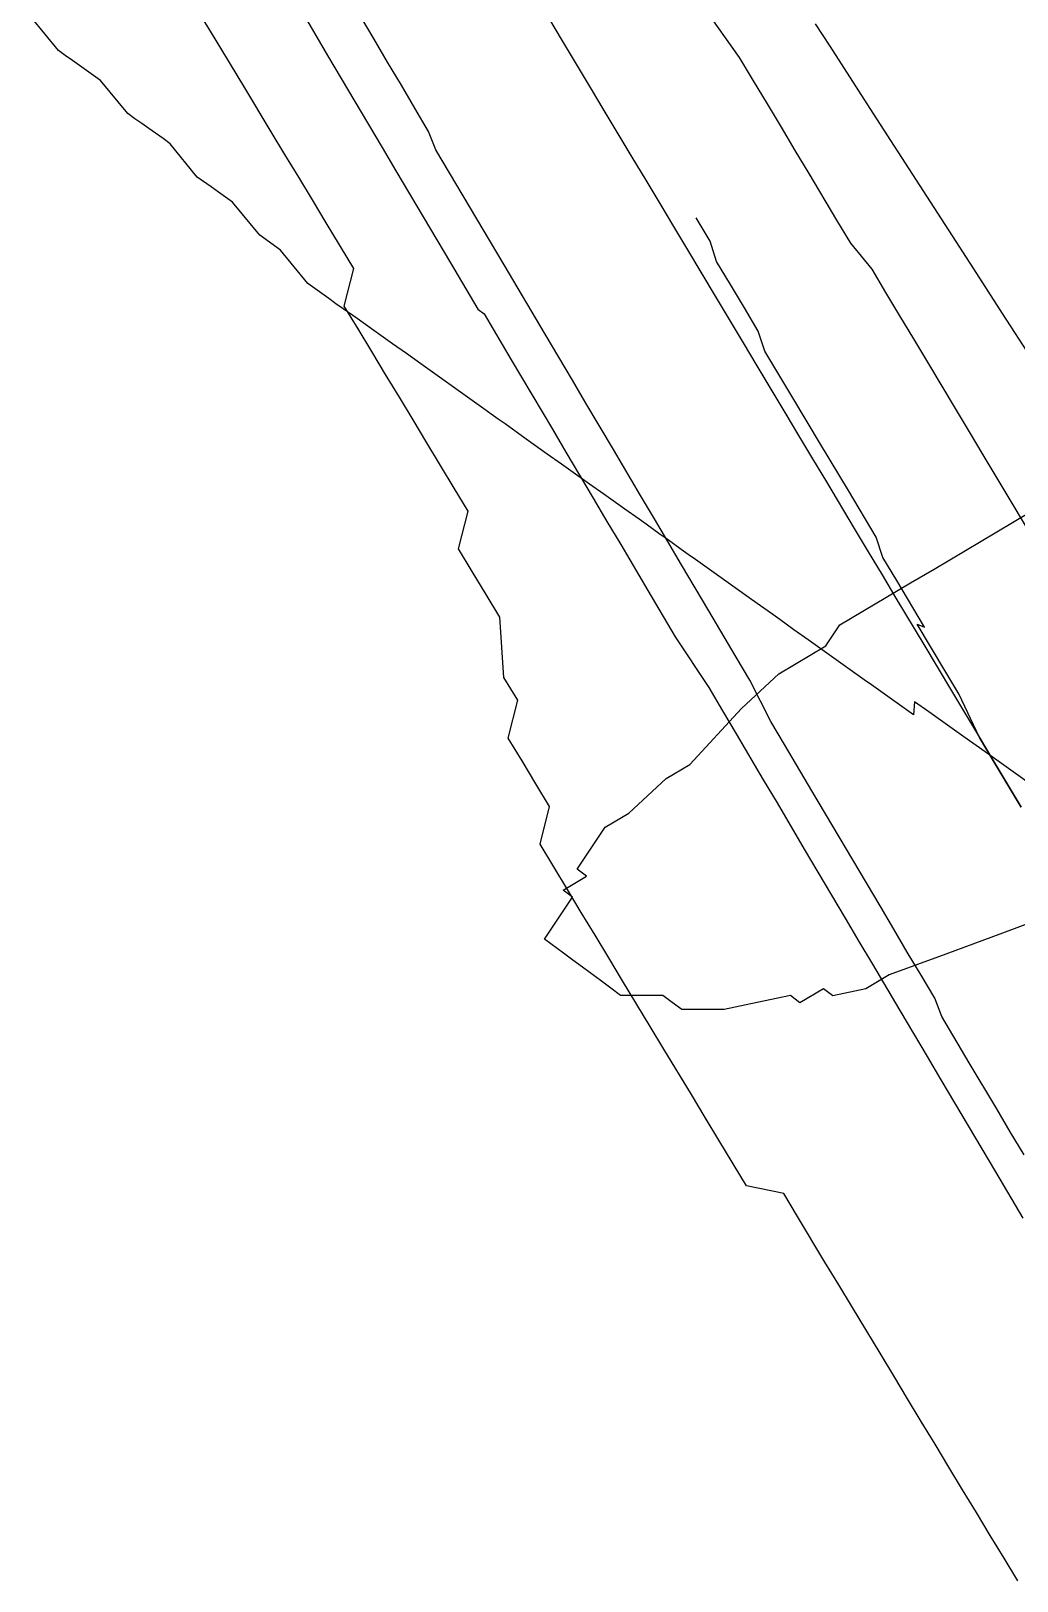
# Model space of a CAD drawing. Extents: x 444 to 702, y 138 to 554.
# Drawn here: x 539 to 574.5, y 299.7 to 355.5 of the extents above; entities that cross this region are included whole.
import ezdxf

# ---------------------------------------------------------------- set-up
doc = ezdxf.new("R2010")
doc.units = 0

msp = doc.modelspace()

# ---------------------------------------------------------------- linework, layer by layer
at = {"layer": '1', "color": 252}
for points in [[(574.752, 315.048, 44.584), (574.256, 315.879, 44.847), (573.771, 316.712, 45.115), (572.781, 318.369, 45.642), (571.797, 320.027, 46.169), (571.537, 320.686, 47.391), (571.048, 321.518, 47.654), (570.552, 322.345, 47.919), (570.063, 323.178, 48.187), (569.571, 324.01, 48.448), (569.078, 324.838, 48.715), (568.588, 325.668, 48.977), (568.588, 325.668, 48.977), (568.096, 326.499, 49.245), (567.607, 327.328, 49.51), (567.116, 328.159, 49.768), (567.116, 328.159, 49.768), (566.136, 329.823, 50.299), (565.638, 330.649, 50.561), (564.887, 332.136, 52.053), (564.395, 332.966, 52.317), (563.413, 334.626, 52.847), (562.431, 336.291, 53.374), (561.938, 337.122, 53.639), (561.448, 337.942, 53.903), (560.951, 338.777, 54.167), (559.974, 340.436, 54.699), (558.987, 342.101, 55.221), (558.501, 342.929, 55.488), (557.517, 344.591, 56.016), (556.043, 347.08, 56.81), (555.55, 347.911, 57.072), (554.571, 349.567, 57.6), (554.08, 350.402, 57.863), (553.586, 351.229, 58.129), (553.325, 351.889, 59.35), (552.832, 352.719, 59.614), (552.344, 353.549, 59.882), (552.344, 353.549, 59.882), (551.851, 354.38, 60.141), (551.361, 355.212, 60.41), (549.886, 357.702, 61.199)], [(574.528, 299.714, 37.701), (574.032, 300.532, 37.995), (574.032, 300.532, 37.995), (573.535, 301.352, 38.274), (573.535, 301.352, 38.274), (573.038, 302.175, 38.567), (572.543, 302.997, 38.854), (572.046, 303.816, 39.136), (572.046, 303.816, 39.136), (571.552, 304.635, 39.428), (571.552, 304.635, 39.428), (571.056, 305.454, 39.717), (571.056, 305.454, 39.717), (571.056, 305.454, 39.717), (570.56, 306.275, 39.999), (570.064, 307.097, 40.284), (569.574, 307.915, 40.572), (568.579, 309.553, 41.147), (568.579, 309.553, 41.147), (568.088, 310.372, 41.433), (568.088, 310.372, 41.433), (568.088, 310.372, 41.433), (568.088, 310.372, 41.433), (567.586, 311.192, 41.719), (566.597, 312.833, 42.293), (566.102, 313.657, 42.582), (564.762, 313.934, 42.951), (563.772, 315.578, 43.531), (563.276, 316.395, 43.815), (562.786, 317.22, 44.096), (561.789, 318.857, 44.675), (561.293, 319.677, 44.96), (560.305, 321.316, 45.533), (559.808, 322.138, 45.825), (559.808, 322.138, 45.825), (559.314, 322.957, 46.107), (559.314, 322.957, 46.107), (558.82, 323.779, 46.398), (558.327, 324.598, 46.68), (557.829, 325.415, 46.969), (557.829, 325.415, 46.969), (557.335, 326.238, 47.256), (557.335, 326.238, 47.256), (557.677, 327.593, 47.464), (557.184, 328.409, 47.753), (557.184, 328.409, 47.753), (556.687, 329.234, 48.037), (556.187, 330.052, 48.325), (556.535, 331.411, 48.528), (556.037, 332.228, 48.818), (555.89, 334.404, 49.309), (555.394, 335.224, 49.596), (554.897, 336.044, 49.877), (554.404, 336.865, 50.172), (554.404, 336.865, 50.172), (554.745, 338.222, 50.376), (554.25, 339.041, 50.658), (553.758, 339.864, 50.955), (553.758, 339.864, 50.955), (553.758, 339.864, 50.955), (553.258, 340.681, 51.238), (552.764, 341.504, 51.521), (552.764, 341.504, 51.521), (552.764, 341.504, 51.521), (552.277, 342.325, 51.813), (552.277, 342.325, 51.813), (552.277, 342.325, 51.813), (551.778, 343.139, 52.099), (551.282, 343.96, 52.384), (551.282, 343.96, 52.384), (550.787, 344.783, 52.674), (550.291, 345.598, 52.957), (550.637, 346.958, 53.166), (549.642, 348.599, 53.736), (549.15, 349.42, 54.026), (548.65, 350.236, 54.315), (548.155, 351.058, 54.605), (547.662, 351.877, 54.889), (546.67, 353.515, 55.465), (545.679, 355.158, 56.039), (544.687, 356.797, 56.608)], [(574.868, 328.473, -19.816), (574.357, 328.834, -21.716), (574.11, 329.015, -22.669), (573.604, 329.381, -24.566), (573.348, 329.555, -25.513), (572.587, 330.095, -28.363), (572.081, 330.457, -30.27), (571.575, 330.821, -32.169), (571.32, 330.999, -33.118), (571.32, 330.999, -33.118), (570.816, 331.36, -35.019), (570.774, 330.885, -37.213), (570.273, 331.25, -39.111), (570.019, 331.431, -40.059), (569.261, 331.973, -42.91), (569.001, 332.153, -43.857), (568.497, 332.512, -45.761), (567.989, 332.868, -47.664), (567.486, 333.234, -49.557), (566.979, 333.592, -51.462), (566.469, 333.949, -53.365), (565.963, 334.317, -55.263), (565.709, 334.497, -56.21), (564.946, 335.039, -59.062), (564.697, 335.221, -60.012), (564.189, 335.58, -61.913), (563.938, 335.761, -62.868), (563.43, 336.124, -64.766), (562.925, 336.484, -66.671), (562.67, 336.663, -67.615), (562.67, 336.663, -67.615), (562.418, 336.845, -68.566), (561.912, 337.207, -70.467), (561.654, 337.385, -71.417), (561.148, 337.747, -73.32), (560.896, 337.927, -74.272), (560.389, 338.286, -76.176), (560.131, 338.466, -77.122), (559.881, 338.652, -78.074), (559.629, 338.834, -79.021), (559.118, 339.19, -80.924), (558.862, 339.368, -81.882), (558.612, 339.551, -82.832), (558.103, 339.914, -84.724), (557.596, 340.274, -86.625), (556.839, 340.816, -89.475), (556.081, 341.359, -92.33), (555.824, 341.535, -93.282), (555.571, 341.713, -94.239), (555.315, 341.899, -95.19), (555.061, 342.08, -96.138), (554.808, 342.259, -97.084), (554.553, 342.438, -98.035), (553.545, 343.158, -101.836), (553.039, 343.526, -103.736), (552.529, 343.888, -105.649), (552.023, 344.244, -107.543), (551.264, 344.787, -110.388), (550.757, 345.148, -112.287), (550.245, 345.505, -114.198), (549.991, 345.685, -115.137), (549.739, 345.869, -116.089), (549.487, 346.05, -117.042), (549.234, 346.231, -117.995), (548.979, 346.414, -118.944), (547.998, 347.607, -120.565), (547.245, 348.152, -123.414), (546.262, 349.341, -125.03), (545.762, 349.703, -126.93), (545.504, 349.887, -127.881), (544.995, 350.246, -129.782), (544.019, 351.44, -131.396), (543.767, 351.627, -132.348), (543.26, 351.986, -134.247), (543.01, 352.166, -135.197), (542.753, 352.345, -136.144), (542.5, 352.528, -137.102), (541.521, 353.722, -138.724), (541.015, 354.082, -140.622), (540.507, 354.444, -142.52), (540.251, 354.623, -143.473), (540, 354.805, -144.42), (539.016, 356.002, -146.044)], [(548.709, 356.282, 44.54), (549.685, 354.618, 44.013), (550.177, 353.79, 43.746), (550.673, 352.96, 43.48), (551.159, 352.13, 43.217), (551.159, 352.13, 43.217), (551.652, 351.303, 42.956), (552.141, 350.473, 42.689), (552.633, 349.642, 42.425), (553.126, 348.813, 42.161), (553.126, 348.813, 42.161), (553.622, 347.982, 41.894), (553.622, 347.982, 41.894), (554.109, 347.152, 41.633), (554.109, 347.152, 41.633), (555.096, 345.49, 41.102), (555.32, 345.323, 42.062), (556.301, 343.661, 41.531), (557.777, 341.168, 40.742), (558.268, 340.341, 40.478), (559.25, 338.681, 39.953), (559.74, 337.85, 39.687), (560.238, 337.017, 39.423), (560.238, 337.017, 39.423), (561.216, 335.359, 38.893), (562.196, 333.694, 38.362), (563.407, 331.869, 38.795), (563.9, 331.036, 38.527), (564.392, 330.208, 38.264), (565.37, 328.55, 37.737), (565.862, 327.716, 37.471), (566.841, 326.056, 36.945), (567.337, 325.229, 36.682), (568.319, 323.566, 36.153), (568.319, 323.566, 36.153), (568.808, 322.734, 35.885), (569.299, 321.912, 35.624), (570.282, 320.248, 35.093), (571.266, 318.587, 34.566), (571.759, 317.756, 34.303), (573.232, 315.269, 33.507), (573.723, 314.437, 33.243), (574.706, 312.773, 32.717)], [(557.638, 355.978, 40.001), (558.136, 355.142, 39.773), (558.637, 354.308, 39.547), (559.135, 353.472, 39.318), (559.636, 352.635, 39.093), (559.636, 352.635, 39.093), (560.137, 351.801, 38.866), (560.137, 351.801, 38.866), (560.638, 350.964, 38.638), (561.137, 350.129, 38.409), (561.641, 349.294, 38.184), (562.137, 348.459, 37.954), (562.639, 347.622, 37.73), (563.64, 345.952, 37.273), (564.639, 344.283, 36.82), (565.141, 343.445, 36.594), (565.141, 343.445, 36.594), (565.141, 343.445, 36.594), (565.64, 342.609, 36.366), (566.142, 341.774, 36.141), (566.641, 340.937, 35.913), (567.142, 340.103, 35.686), (567.142, 340.103, 35.686), (567.142, 340.103, 35.686), (567.643, 339.269, 35.459), (568.644, 337.597, 35.005), (569.142, 336.761, 34.777), (569.642, 335.926, 34.548), (570.144, 335.09, 34.324), (570.144, 335.09, 34.324), (571.145, 333.418, 33.869), (572.146, 331.75, 33.414), (573.144, 330.077, 32.961), (573.646, 329.241, 32.733), (574.147, 328.406, 32.507), (574.647, 327.571, 32.279)], [(575.288, 336.898, 65.427), (574.287, 338.569, 65.877), (573.787, 339.404, 66.104), (573.787, 339.404, 66.104), (573.286, 340.241, 66.331), (573.286, 340.241, 66.331), (572.787, 341.075, 66.561), (572.285, 341.91, 66.787), (571.284, 343.582, 67.241), (570.785, 344.417, 67.47), (570.285, 345.253, 67.697), (569.783, 346.088, 67.923), (569.281, 346.926, 68.149), (568.519, 347.862, 67.419), (568.519, 347.862, 67.419), (568.019, 348.698, 67.642), (567.018, 350.371, 68.099), (566.518, 351.206, 68.325), (566.019, 352.04, 68.552), (565.52, 352.877, 68.78), (565.52, 352.877, 68.78), (565.018, 353.712, 69.005), (564.516, 354.545, 69.233), (563.253, 356.322, 68.727)], [(575.017, 343.731, 30.705), (573.981, 345.335, 31.301), (572.947, 346.941, 31.894), (571.912, 348.54, 32.497), (570.36, 350.946, 33.394), (569.318, 352.549, 33.994), (569.318, 352.549, 33.994), (568.806, 353.35, 34.289), (568.288, 354.154, 34.587), (568.288, 354.154, 34.587), (567.774, 354.957, 34.892), (567.774, 354.957, 34.892), (567.253, 355.76, 35.185)], [(574.647, 327.571, 32.279), (574.147, 328.406, 32.507), (573.646, 329.241, 32.733), (573.144, 330.077, 32.961), (572.408, 331.643, 34.374), (571.907, 332.48, 34.602), (570.907, 334.151, 35.055), (571.171, 334.047, 36.014), (570.169, 335.721, 36.468), (570.169, 335.721, 36.468), (569.668, 336.554, 36.697), (569.43, 337.286, 37.884), (568.429, 338.958, 38.336), (567.43, 340.629, 38.791), (566.43, 342.3, 39.245), (565.427, 343.972, 39.7), (565.19, 344.703, 40.884), (564.69, 345.539, 41.113), (564.19, 346.373, 41.34), (563.688, 347.208, 41.565), (563.454, 347.942, 42.754), (562.951, 348.776, 42.982)], [(576.006, 323.782, 58.957), (573.972, 323.031, 58.409), (571.937, 322.279, 57.861), (569.904, 321.529, 57.313), (569.057, 321.027, 57.491), (567.869, 320.778, 56.765), (567.531, 321.029, 55.86), (566.681, 320.528, 56.039), (566.342, 320.782, 55.134), (565.153, 320.531, 54.407), (563.965, 320.283, 53.679), (562.438, 320.285, 52.049), (562.095, 320.538, 51.144), (561.755, 320.79, 50.238), (560.225, 320.793, 48.606), (560.225, 320.793, 48.606), (559.884, 321.047, 47.701), (559.543, 321.298, 46.795), (558.86, 321.805, 44.985), (558.519, 322.056, 44.081), (558.18, 322.311, 43.175), (557.495, 322.815, 41.364), (558.001, 323.57, 40.278), (558.505, 324.325, 39.195), (558.164, 324.578, 38.288), (559.01, 325.079, 38.11), (558.67, 325.331, 37.204), (559.175, 326.087, 36.12), (559.68, 326.842, 35.036), (560.526, 327.344, 34.857), (561.876, 328.599, 33.594), (562.724, 329.102, 33.417), (564.58, 331.114, 31.069), (565.93, 332.368, 29.805), (567.623, 333.373, 29.448), (568.127, 334.126, 28.363), (570.667, 335.634, 27.825), (571.512, 336.137, 27.646), (573.206, 337.139, 27.289), (574.897, 338.143, 26.932)]]:
    msp.add_polyline3d(points, dxfattribs=at)

doc.saveas('drawing.dxf')
